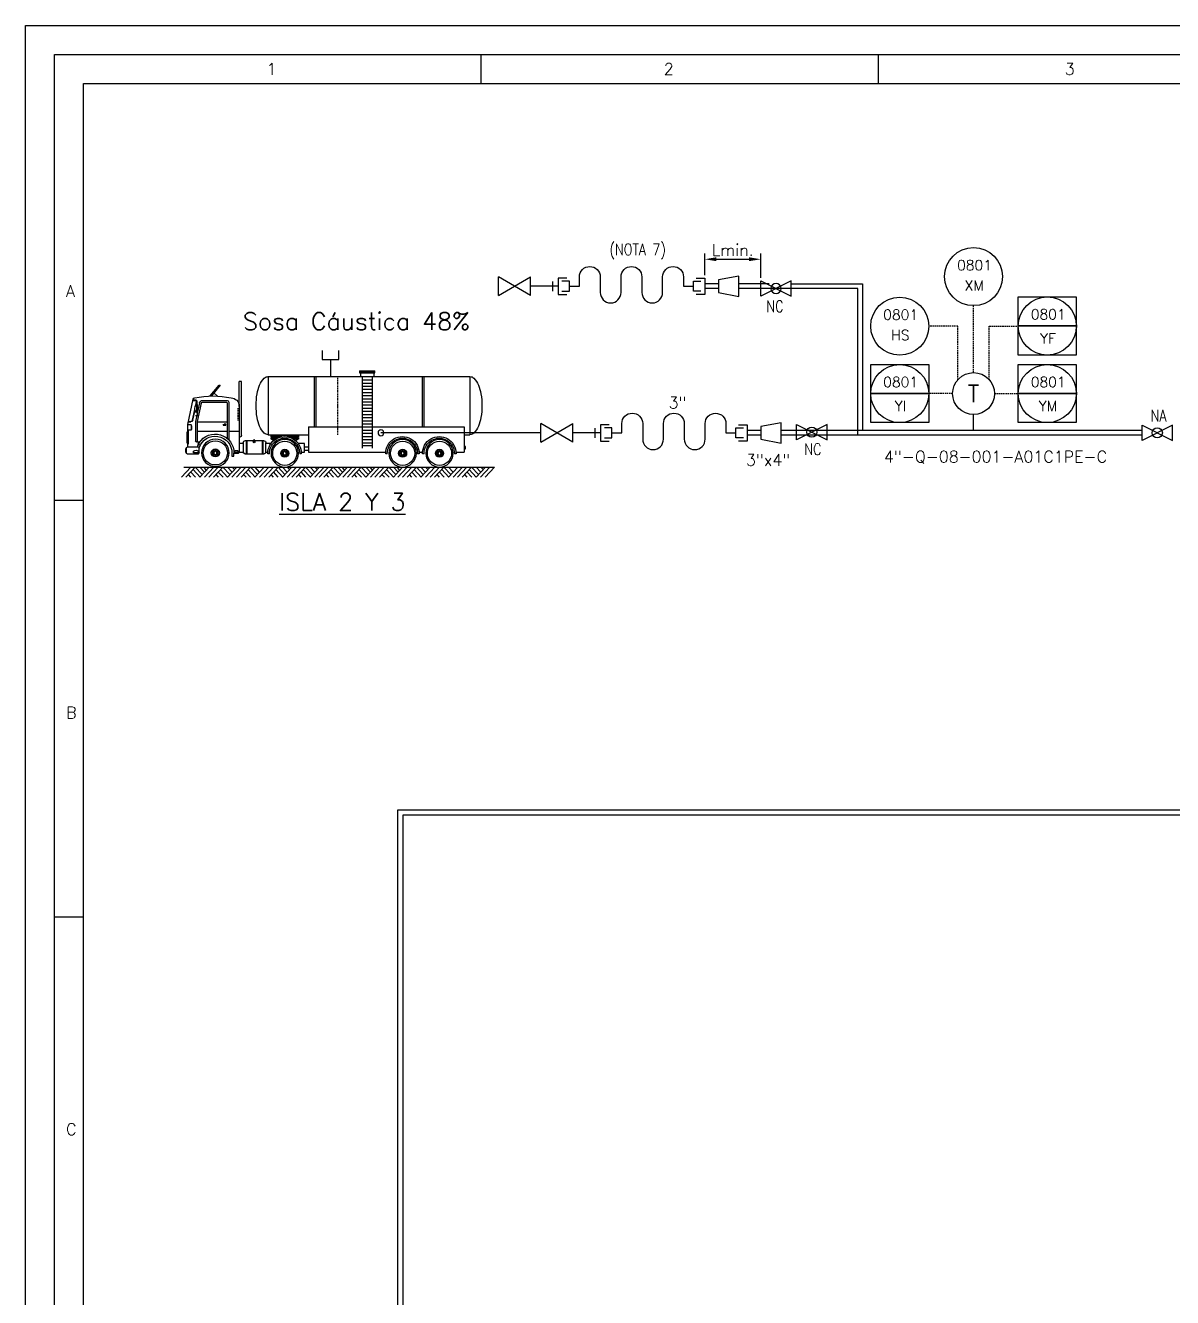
# Model space of a CAD drawing. Header units: millimetres. Extents: x 2166 to 3935, y 3919 to 4513.
# Drawn here: x 3094 to 3291.6, y 4294.1 to 4513.2 of the extents above; entities that cross this region are included whole.
import ezdxf
from ezdxf.enums import TextEntityAlignment as Align

# ---------------------------------------------------------------- set-up
doc = ezdxf.new("R2010")
doc.units = ezdxf.units.MM
doc.linetypes.add('RAYITAS', pattern=[0.375, 0.25, -0.125])
doc.linetypes.add('TRAZOS', pattern=[0.75, 0.5, -0.25])
for name, color, linetype in [('CAJETIN', 1, 'Continuous'), ('CARGACAMIONES', 7, 'Continuous'), ('COTAS', 4, 'Continuous'), ('EQUIPOS', 5, 'Continuous'), ('FORMATO', 7, 'Continuous'), ('INSTRUMENTOS', 1, 'Continuous'), ('TEX', 7, 'Continuous'), ('TEXTO-VALVULAS Y ACCESORIOS', 7, 'Continuous'), ('TUBERIA', 5, 'Continuous'), ('TUBERÍA2', 1, 'TRAZOS')]:
    doc.layers.add(name, color=color, linetype=linetype)
doc.layers.add('TUBERÍA3', color=1, linetype='Continuous', true_color=0xff0000)
doc.styles.add('PY', font='ROMANS.shx')
doc.styles.add('PY1', font='ROMANS.shx', dxfattribs={"width": 0.8})
doc.linetypes.add('SEÑAL_MECANICA2', pattern='A,4.411183,["o",PY,S=4.130212,R=360,X=0,Y=-1.374288],0.588817,-0.374158,["",PY,S=2,R=360,X=0,Y=-0.688262],-2.183682', length=7.55784)
doc.dimstyles.new('1-5', dxfattribs={"dimtxt": 2, "dimasz": 2, "dimexe": 1, "dimexo": 0.5, "dimgap": 0.6, "dimtad": 1, "dimdec": 0, "dimlfac": 5, "dimzin": 0, "dimdsep": 46, "dimtxsty": 'PY', "dimcen": 0.7, "dimclrd": 4, "dimclre": 4, "dimclrt": 7, "dimazin": 0, "dimtfac": 1, "dimtdec": 0, "dimtofl": 0, "dimtmove": 0, "dimatfit": 3, "dimfxl": 1, "dimtolj": 1, "dimtzin": 0, "dimarcsym": 0})

# ---------------------------------------------------------------- blocks, each defined once
blk = doc.blocks.new('CAMION CISTERNA ALZ')
at = {"layer": 'CAJETIN', "color": 4, "linetype": 'RAYITAS'}
blk.add_line((38.62, 22.25), (38.62, 7.95), dxfattribs=at)
at = {"layer": 'CARGACAMIONES', "color": 4, "linetype": 'ByBlock'}
for p, q in [((55.71, 22.25), (6.06, 22.25)), ((6.06, 22.25), (6.06, 7.95)), ((17.4, 22.25), (17.4, 9.88)), ((17.83, 22.25), (17.83, 9.88)), ((33.2, 23.63), (29.46, 23.63)), ((29.46, 23.13), (29.46, 23.63)), ((33.2, 23.38), (29.46, 23.38)), ((33.2, 23.13), (29.46, 23.13)), ((29.73, 23.13), (29.73, 22.25)), ((30.12, 22.09), (30.12, 4.63)), ((32.54, 22.09), (32.54, 4.63)), ((32.91, 22.25), (32.91, 23.13)), ((33.2, 23.63), (33.2, 23.13)), ((43.94, 22.25), (43.94, 9.88)), ((44.37, 22.25), (44.37, 9.88)), ((55.71, 22.25), (55.71, 7.95)), ((32.54, 21.43), (30.12, 21.43)), ((32.54, 20.66), (30.12, 20.66)), ((32.54, 19.89), (30.12, 19.89)), ((32.54, 19.12), (30.12, 19.12)), ((62.23, 7.75), (62.23, 21.05)), ((62.23, 21.05), (62.83, 21.05)), ((62.83, 14.9), (62.83, 21.05)), ((67.49, 20.16), (69.67, 17.49)), ((67.79, 20.16), (67.49, 20.16)), ((69.97, 17.48), (67.79, 20.16)), ((32.54, 18.34), (30.12, 18.34)), ((32.54, 17.57), (30.12, 17.57)), ((32.54, 16.8), (30.12, 16.8)), ((32.54, 16.03), (30.12, 16.03)), ((65.41, 15.99), (65.41, 6.68)), ((71.82, 16.39), (65.81, 16.39)), ((65.81, 15.79), (65.81, 7.05)), ((71.82, 15.99), (66.01, 15.99)), ((69.05, 18.25), (68.14, 17.46)), ((72.2, 15.68), (73.15, 11.18)), ((72.59, 15.76), (73.06, 13.57)), ((73.15, 15.39), (73.15, 16.19)), ((73.39, 15.36), (73.23, 16.13)), ((73.53, 15.18), (73.32, 16.15)), ((74.15, 16.49), (73.52, 16.49)), ((74.18, 16.39), (73.52, 16.39)), ((75.44, 10.43), (74.12, 16.67)), ((32.54, 15.26), (30.12, 15.26)), ((32.54, 14.48), (30.12, 14.48)), ((32.54, 13.71), (30.12, 13.71)), ((32.54, 12.94), (30.12, 12.94)), ((62.83, 15), (62.83, 3.58)), ((62.83, 14.3), (63.22, 14.3)), ((62.83, 13.91), (63.22, 13.91)), ((62.83, 13.51), (63.22, 13.51)), ((62.83, 13.11), (63.22, 13.11)), ((62.83, 12.71), (63.22, 12.71)), ((73.06, 13.41), (73.06, 15.39)), ((73.06, 15.39), (73.35, 15.39)), ((73.35, 13.41), (73.06, 13.41)), ((73.09, 13.41), (73.55, 11.22)), ((73.15, 13.41), (73.15, 12.61)), ((73.15, 12.61), (73.55, 12.61)), ((73.35, 15.39), (73.35, 13.41)), ((74.2, 11.52), (73.69, 13.95)), ((74.3, 11.54), (73.74, 14.16)), ((45.78, 9.88), (7.45, 9.88)), ((7.45, 9.88), (7.45, 3.68)), ((32.54, 12.17), (30.12, 12.17)), ((32.54, 11.39), (30.12, 11.39)), ((32.54, 10.62), (30.12, 10.62)), ((32.54, 9.85), (30.12, 9.85)), ((45.78, 9.88), (45.78, 3.68)), ((62.83, 12.32), (63.22, 12.32)), ((62.83, 11.92), (63.22, 11.92)), ((62.83, 11.52), (63.22, 11.52)), ((73.15, 11.12), (65.81, 11.12)), ((66.1, 10.33), (66.1, 10.53)), ((66.1, 10.53), (66.5, 10.53)), ((66.8, 10.33), (66.1, 10.33)), ((66.8, 10.53), (66.8, 10.33)), ((73.15, 11.18), (73.15, 6.16)), ((73.55, 11.22), (73.55, 6.36)), ((74.55, 10.13), (74.55, 9.24)), ((74.64, 10.33), (74.64, 9.14)), ((75.27, 11.22), (74.69, 11.22)), ((75.29, 11.12), (74.69, 11.12)), ((75.44, 10.43), (74.74, 10.43)), ((75.44, 4.87), (75.44, 10.43)), ((7.45, 7.95), (6.06, 7.95)), ((32.54, 9.08), (30.12, 9.08)), ((32.54, 8.3), (30.12, 8.3)), ((32.54, 7.53), (30.12, 7.53)), ((32.54, 6.75), (30.12, 6.75)), ((55.71, 7.95), (45.78, 7.95)), ((48.23, 7.85), (48.23, 7.45)), ((54.98, 7.85), (48.23, 7.85)), ((48.23, 7.45), (51.01, 7.45)), ((50.24, 7.25), (48.23, 7.25)), ((48.23, 7.25), (48.23, 6.85)), ((48.23, 6.85), (49.44, 6.85)), ((48.43, 6.85), (48.92, 6.47)), ((48.73, 7.85), (48.73, 7.95)), ((49.32, 7.45), (49.32, 7.25)), ((52.3, 7.45), (54.98, 7.45)), ((54.98, 7.25), (53.07, 7.25)), ((53.87, 6.85), (54.98, 6.85)), ((53.89, 7.45), (53.89, 7.25)), ((54.78, 6.85), (54.34, 6.51)), ((54.49, 7.85), (54.49, 7.95)), ((54.98, 7.45), (54.98, 7.85)), ((54.98, 6.85), (54.98, 7.25)), ((56.67, 6.46), (58.95, 6.46)), ((56.97, 6.46), (56.97, 3.28)), ((57.17, 6.46), (57.17, 3.28)), ((58.95, 6.46), (58.95, 6.16)), ((59.35, 6.46), (61.44, 6.46)), ((59.35, 6.46), (59.35, 6.16)), ((60.94, 6.46), (60.94, 3.28)), ((61.14, 6.46), (61.14, 3.28)), ((62.83, 7.35), (62.63, 7.35)), ((65.41, 8.84), (62.83, 8.84)), ((73.15, 8.84), (65.81, 8.84)), ((74.74, 9.04), (75.44, 9.04)), ((75.44, 8.94), (75.24, 8.94)), ((75.44, 8.74), (75.24, 8.74)), ((75.34, 8.74), (75.34, 5.76)), ((75.44, 8.64), (75.54, 8.64)), ((75.54, 8.64), (75.54, 5.86)), ((75.64, 8.64), (75.54, 8.64)), ((75.64, 5.86), (75.64, 8.64)), ((7.15, 4.45), (7.15, 5.08)), ((7.15, 5.08), (7.45, 5.08)), ((7.45, 4.45), (7.15, 4.45)), ((9.49, 3.68), (7.45, 3.68)), ((9.48, 3.28), (9.87, 3.28)), ((17.32, 3.28), (17.72, 3.28)), ((18.22, 3.68), (17.71, 3.68)), ((18.56, 3.68), (17.75, 3.68)), ((18.55, 3.28), (18.94, 3.28)), ((26.39, 3.28), (26.79, 3.28)), ((45.78, 3.68), (26.78, 3.68)), ((32.54, 5.99), (30.12, 5.99)), ((32.54, 5.26), (30.12, 5.26)), ((46.74, 4.98), (45.78, 4.98)), ((46.74, 4.12), (45.78, 4.12)), ((46.74, 3.68), (46.74, 5.76)), ((46.74, 5.76), (48.29, 5.76)), ((47.54, 3.68), (46.74, 3.68)), ((47.54, 3.28), (47.93, 3.28)), ((55.02, 5.76), (56.27, 5.76)), ((55.38, 3.28), (55.78, 3.28)), ((56.27, 3.68), (55.77, 3.68)), ((56.27, 3.68), (56.27, 6.06)), ((61.44, 3.28), (56.67, 3.28)), ((61.83, 6.06), (61.83, 3.68)), ((61.83, 5.76), (62.83, 5.76)), ((62.83, 3.68), (61.83, 3.68)), ((64.12, 3.38), (63.03, 3.38)), ((63.05, 3.58), (63.05, 3.9)), ((63.05, 3.58), (64, 3.58)), ((64, 3.58), (64, 3.9)), ((64.12, 2.68), (64.12, 3.38)), ((64.62, 3.38), (64.62, 2.68)), ((73.35, 6.16), (72.5, 6.16)), ((72.66, 5.37), (72.66, 5.96)), ((72.66, 3.48), (72.66, 4.67)), ((72.86, 4.87), (75.64, 4.87)), ((72.86, 3.48), (72.86, 3.88)), ((72.86, 3.48), (74.05, 3.48)), ((75.64, 3.28), (72.86, 3.28)), ((74.05, 3.48), (74.05, 3.88)), ((75.44, 5.76), (75.24, 5.76)), ((75.54, 5.86), (75.44, 5.86)), ((75.54, 5.86), (75.64, 5.86)), ((75.84, 4.67), (75.84, 3.48)), ((75.84, 4.47), (76.03, 4.47)), ((76.03, 3.68), (75.84, 3.68)), ((76.03, 4.47), (76.03, 3.68)), ((64.62, 2.68), (64.12, 2.68))]:
    blk.add_line(p, q, dxfattribs=at)
at = {"layer": 'CARGACAMIONES', "color": 4}
for p, q in [((2.29, -2.48), (0, 0)), ((76.41, 0), (0.04, 0)), ((37.42, -1.23), (38.57, 0)), ((37.99, -1.84), (39.69, 0)), ((41.99, -2.48), (39.7, 0)), ((43.12, -2.48), (40.83, 0)), ((44.25, -2.48), (41.95, 0)), ((45.37, -2.48), (43.08, 0)), ((43.66, -0.62), (44.23, 0)), ((44.22, -1.23), (45.36, 0)), ((44.78, -1.84), (46.49, 0)), ((48.78, -2.48), (46.49, 0)), ((49.9, -2.48), (47.61, 0)), ((3.42, -2.48), (1.13, 0)), ((4.55, -2.48), (2.25, 0)), ((2.83, -0.63), (3.41, 0)), ((3.39, -1.24), (4.53, 0)), ((3.96, -1.85), (5.66, 0)), ((4.49, -2.48), (6.22, -0.61)), ((5.62, -2.49), (6.79, -1.22)), ((7.95, -2.49), (5.66, 0)), ((6.74, -2.49), (7.35, -1.83)), ((9.08, -2.49), (6.79, 0)), ((10.2, -2.49), (7.91, 0)), ((11.33, -2.49), (9.04, 0)), ((10.18, -1.24), (11.32, -0.01)), ((10.74, -1.85), (12.44, -0.01)), ((11.28, -2.49), (13.01, -0.62)), ((12.4, -2.49), (13.57, -1.23)), ((14.74, -2.49), (12.44, -0.01)), ((13.53, -2.49), (14.13, -1.84)), ((15.86, -2.49), (13.57, -0.01)), ((16.99, -2.49), (14.7, -0.01)), ((18.12, -2.49), (15.82, -0.01)), ((16.4, -0.63), (16.98, -0.01)), ((16.96, -1.24), (18.1, -0.01)), ((17.53, -1.85), (19.23, -0.01)), ((18.06, -2.49), (19.79, -0.62)), ((19.19, -2.49), (20.36, -1.23)), ((21.52, -2.49), (19.23, -0.01)), ((20.32, -2.49), (20.92, -1.84)), ((22.65, -2.49), (20.36, -0.01)), ((23.78, -2.5), (21.48, -0.01)), ((24.9, -2.5), (22.61, -0.01)), ((23.2, -0.91), (23.77, -0.28)), ((23.75, -1.25), (24.89, -0.01)), ((24.31, -1.86), (26.02, -0.01)), ((24.85, -2.5), (26.58, -0.62)), ((25.97, -2.5), (27.14, -1.23)), ((28.31, -2.5), (26.02, -0.01)), ((27.1, -2.5), (27.71, -1.84)), ((29.44, -2.5), (27.14, -0.01)), ((30.56, -2.5), (28.27, -0.02)), ((31.69, -2.5), (29.4, -0.02)), ((29.99, -0.77), (30.55, -0.14)), ((30.54, -1.25), (31.68, -0.02)), ((31.1, -1.86), (32.8, -0.02)), ((31.63, -2.5), (33.37, -0.63)), ((32.76, -2.5), (33.93, -1.24)), ((35.09, -2.5), (32.8, -0.02)), ((33.89, -2.5), (34.49, -1.85)), ((36.22, -2.5), (33.93, -0.02)), ((37.35, -2.5), (35.06, -0.02)), ((38.47, -2.5), (36.18, -0.02)), ((36.88, -0.75), (37.44, -0.12)), ((38.52, -2.48), (40.25, -0.61)), ((39.65, -2.48), (40.82, -1.22)), ((40.78, -2.48), (41.38, -1.83)), ((45.32, -2.48), (47.05, -0.61)), ((46.44, -2.48), (47.61, -1.22)), ((47.57, -2.48), (48.17, -1.83)), ((51.03, -2.48), (48.74, 0)), ((52.16, -2.48), (49.87, 0)), ((50.44, -0.63), (51.02, 0)), ((51, -1.24), (52.14, 0)), ((51.57, -1.85), (53.27, 0)), ((52.1, -2.48), (53.83, -0.61)), ((53.23, -2.49), (54.4, -1.22)), ((55.56, -2.49), (53.27, 0)), ((54.36, -2.49), (54.96, -1.83)), ((56.69, -2.49), (54.4, 0)), ((57.82, -2.49), (55.52, 0)), ((58.94, -2.49), (56.65, 0)), ((57.79, -1.24), (58.93, -0.01)), ((58.35, -1.85), (60.06, -0.01)), ((58.89, -2.49), (60.62, -0.62)), ((60.02, -2.49), (61.18, -1.23)), ((62.35, -2.49), (60.06, -0.01)), ((61.14, -2.49), (61.75, -1.84)), ((63.48, -2.49), (61.18, -0.01)), ((64.6, -2.49), (62.31, -0.01)), ((65.73, -2.49), (63.44, -0.01)), ((64.01, -0.63), (64.59, -0.01)), ((64.58, -1.24), (65.72, -0.01)), ((65.14, -1.85), (66.84, -0.01)), ((65.67, -2.49), (67.41, -0.62)), ((66.8, -2.49), (67.97, -1.23)), ((69.13, -2.49), (66.84, -0.01)), ((67.93, -2.49), (68.53, -1.84)), ((70.26, -2.49), (67.97, -0.01)), ((71.39, -2.5), (69.1, -0.01)), ((72.51, -2.5), (70.22, -0.01)), ((70.81, -0.91), (71.38, -0.28)), ((71.36, -1.25), (72.5, -0.01)), ((71.92, -1.86), (73.63, -0.01)), ((72.46, -2.5), (74.19, -0.62)), ((73.59, -2.5), (74.75, -1.23)), ((75.92, -2.5), (73.63, -0.01)), ((74.71, -2.5), (75.32, -1.84)), ((77.05, -2.5), (74.76, -0.01))]:
    blk.add_line(p, q, dxfattribs=at)
at = {"layer": 'CARGACAMIONES', "color": 4, "linetype": 'ByBlock'}
for centre, radius in [((13.55, 3.38), 3.38), ((22.62, 3.38), 3.38), ((51.61, 3.38), 3.38), ((59.15, 6.46), 0.199), ((68.69, 3.48), 3.38), ((13.55, 3.38), 0.794), ((12.95, 3.38), 0.0993), ((13.13, 3.8), 0.0993), ((13.55, 3.38), 0.397), ((13.55, 3.98), 0.0993), ((13.97, 3.8), 0.0993), ((14.14, 3.38), 0.0993), ((22.62, 3.38), 0.794), ((22.02, 3.38), 0.0993), ((22.2, 3.8), 0.0993), ((22.62, 3.38), 0.397), ((22.62, 3.98), 0.0993), ((23.04, 3.8), 0.0993), ((23.21, 3.38), 0.0993), ((51.61, 3.38), 0.794), ((51.01, 3.38), 0.0993), ((51.19, 3.8), 0.0993), ((51.61, 3.38), 0.397), ((51.61, 3.98), 0.0993), ((52.03, 3.8), 0.0993), ((52.2, 3.38), 0.0993), ((68.69, 3.48), 0.794), ((68.09, 3.48), 0.0993), ((68.27, 3.9), 0.0993), ((68.27, 3.06), 0.0993), ((68.69, 3.48), 0.397), ((68.69, 4.07), 0.0993), ((69.11, 3.9), 0.0993), ((69.11, 3.06), 0.0993), ((69.28, 3.48), 0.0993), ((13.13, 2.96), 0.0993), ((13.55, 2.78), 0.0993), ((13.97, 2.96), 0.0993), ((22.2, 2.96), 0.0993), ((22.62, 2.78), 0.0993), ((23.04, 2.96), 0.0993), ((51.19, 2.96), 0.0993), ((51.61, 2.78), 0.0993), ((52.03, 2.96), 0.0993), ((68.69, 2.88), 0.0993)]:
    blk.add_circle(centre, radius, dxfattribs=at)
at = {"layer": 'CARGACAMIONES', "color": 4, "linetype": 'Continuous'}
blk.add_circle((27.95, 8.42), 0.718, dxfattribs=at)
at = {"layer": 'CARGACAMIONES', "color": 4, "linetype": 'ByBlock'}
for centre, radius, start, end in [((6.06, 20.89), 1.36, 90, 135.0251), ((55.71, 20.89), 1.36, 44.9749, 90), ((13.25, 16.31), 10.04, 157.5177, 170.2727), ((8.8, 18.15), 5.23, 135.0251, 157.5177), ((52.97, 18.15), 5.23, 22.4823, 44.9749), ((48.52, 16.31), 10.04, 9.7273, 22.4823), ((20.34, 15.1), 17.24, 170.2727, 180), ((41.43, 15.1), 17.24, 360, 9.7273), ((64.81, 15), 1.99, 90, 180), ((69.28, -2.39), 19.88, 77.0128, 102.9872), ((65.81, 15.99), 0.397, 90, 180), ((66.01, 15.79), 0.199, 90, 180), ((69.75, 17.67), 0.0993, 0, 180), ((69.75, 17.67), 0.0993, 180, 0), ((71.82, 15.59), 0.794, 11.9442, 90), ((71.82, 15.59), 0.397, 11.9442, 90), ((73.52, 16.19), 0.298, 90, 191.9761), ((73.52, 16.19), 0.199, 90, 191.9761), ((73.73, 16.59), 0.397, 11.9761, 90), ((20.34, 15.1), 17.24, 180, 189.7273), ((41.43, 15.1), 17.24, 350.2727, 0), ((72.36, 14.4), 1.4, 315, 45), ((13.25, 13.88), 10.04, 189.7273, 202.4823), ((8.8, 12.04), 5.23, 202.4823, 224.9749), ((52.97, 12.04), 5.23, 315.0251, 337.5177), ((48.52, 13.88), 10.04, 337.5177, 350.2727), ((74.69, 11.62), 0.497, 191.9761, 270), ((74.69, 11.62), 0.397, 191.9761, 270), ((74.74, 10.33), 0.0993, 90, 180), ((6.06, 9.3), 1.36, 224.9749, 270), ((13.6, 3.38), 4.12, 358.6196, 181.3804), ((13.6, 3.38), 3.72, 358.4724, 181.5276), ((13.55, 3.38), 2.98, 90, 270), ((13.55, 3.38), 2.98, 270, 90), ((22.67, 3.38), 4.12, 358.6196, 181.3804), ((22.67, 3.38), 3.72, 358.4724, 181.5276), ((22.62, 3.38), 2.98, 90, 270), ((22.62, 3.38), 2.98, 270, 90), ((51.66, 3.38), 4.12, 358.6196, 181.3804), ((51.66, 3.38), 3.72, 358.4724, 181.5276), ((51.61, 3.38), 2.98, 90, 270), ((51.61, 3.38), 2.98, 270, 90), ((55.71, 9.3), 1.36, 270, 315.0251), ((56.67, 6.06), 0.397, 90, 180), ((61.44, 6.06), 0.397, 0, 90), ((62.63, 7.75), 0.397, 180, 270), ((68.74, 3.48), 4.62, 31.8706, 181.3804), ((68.74, 3.48), 4.12, 17.5788, 181.3804), ((68.69, 3.48), 2.98, 90, 270), ((68.69, 3.48), 2.98, 270, 90), ((73.35, 6.36), 0.199, 270, 0), ((74.74, 9.14), 0.0993, 180, 270), ((13.55, 3.38), 0.993, 90, 270), ((13.55, 3.38), 0.993, 270, 90), ((22.62, 3.38), 0.993, 90, 270), ((22.62, 3.38), 0.993, 270, 90), ((51.61, 3.38), 0.993, 90, 270), ((51.61, 3.38), 0.993, 270, 90), ((56.67, 3.68), 0.397, 180, 270), ((59.15, 6.16), 0.199, 180, 0), ((61.44, 3.68), 0.397, 270, 0), ((63.03, 3.58), 0.199, 180, 270), ((63.52, 3.42), 0.674, 45, 135), ((68.69, 3.48), 0.993, 90, 270), ((68.69, 3.48), 0.993, 270, 90), ((72.66, 5.66), 0.298, 270, 90), ((72.86, 4.67), 0.199, 90, 180), ((72.86, 3.48), 0.199, 180, 270), ((73.45, 3.28), 0.843, 45, 135), ((68.74, 3.48), 4.62, 17.5788, 25.7368), ((75.64, 4.67), 0.199, 0, 90), ((75.64, 3.48), 0.199, 270, 0)]:
    blk.add_arc(centre, radius, start, end, dxfattribs=at)
at = {"layer": 'CARGACAMIONES', "color": 4}
for start, end in [(357.7085, 177.7085), (177.7085, 357.7085)]:
    blk.add_arc((74.79, -1.38), 0.0145, start, end, dxfattribs=at)
blk = doc.blocks.new('VALV GLOB-V')
at = {"layer": 'INSTRUMENTOS', "color": 1, "flags": 128}
blk.add_lwpolyline([(5.7, -1.43), (5.7, 1.43), (0, -1.43), (0, 1.43)], close=True, dxfattribs=at)
at = {"layer": 'INSTRUMENTOS', "color": 1}
blk.add_circle((2.85, 0), 0.95, dxfattribs=at)
at = {"layer": 'INSTRUMENTOS', "color": 7, "linetype": 'SEÑAL_MECANICA2', "style": 'PY'}
blk.add_attdef('REF.', text='', height=2, dxfattribs=at).set_placement((3, -3.37), align=Align.MIDDLE)
blk = doc.blocks.new('REDUCCION')
at = {"color": 1}
for p, q in [((0, 2), (0, -2)), ((4, 1.25), (0, 2)), ((4, -1.25), (4, 1.25)), ((0, -2), (4, -1.25))]:
    blk.add_line(p, q, dxfattribs=at)
at = {"style": 'PY1', "width": 0.8}
blk.add_attdef('.', text='', height=2, dxfattribs=at).set_placement((2, -3.65), align=Align.MIDDLE)
blk = doc.blocks.new('*D36')
at = {"layer": 'COTAS', "color": 4, "lineweight": -2, "transparency": 16777216}
for p, q in [((3210.99, 4470.2), (3210.99, 4473.93)), ((3220.63, 4469.71), (3220.63, 4473.93)), ((3212.99, 4472.93), (3218.63, 4472.93))]:
    blk.add_line(p, q, dxfattribs=at)
at = {"layer": 'COTAS', "color": 4, "transparency": 16777216}
for points in [[(3212.99, 4473.27), (3212.99, 4472.6), (3210.99, 4472.93)], [(3218.63, 4473.27), (3218.63, 4472.6), (3220.63, 4472.93)]]:
    blk.add_solid(points, dxfattribs=at)
at = {"layer": 'Defpoints', "color": 0, "transparency": 16777216}
for p in [(3220.63, 4472.93), (3210.99, 4469.7), (3220.63, 4469.21)]:
    blk.add_point(p, dxfattribs=at)
at = {"layer": 'COTAS', "color": 7, "transparency": 16777216, "insert": (3215.81, 4474.53), "char_height": 2, "attachment_point": 5, "style": 'PY'}
blk.add_mtext('\\A1;Lmin.', dxfattribs=at)
blk = doc.blocks.new('SEÑAL CIRCU MARCO')
at = {"color": 1, "linetype": 'Continuous', "ltscale": 0.5}
blk.add_line((5.7, 5.7), (-5.7, 5.7), dxfattribs=at)
at = {"color": 1, "flags": 128}
blk.add_lwpolyline([(5.7, 0), (-5.7, 0), (-5.7, 11.4), (5.7, 11.4)], close=True, dxfattribs=at)
at = {"color": 1}
blk.add_circle((0, 5.7), 5.7, dxfattribs=at)
at = {"style": 'PY'}
for tag, p in [('XXX', (0.18, 7.98)), ('YYY', (0.13, 3.24))]:
    blk.add_attdef(tag, text='', height=2, dxfattribs=at).set_placement(p, align=Align.MIDDLE)
blk = doc.blocks.new('SEÑAL CIR')
at = {"color": 1}
blk.add_circle((0, 5.7), 5.7, dxfattribs=at)
at = {"layer": 'INSTRUMENTOS', "linetype": 'Continuous', "style": 'PY', "flags": 4}
for p in [(0.18, 6.94), (0.13, 2.95)]:
    blk.add_attdef('---', text='', height=2, dxfattribs=at).set_placement(p, align=Align.CENTER)
blk = doc.blocks.new('MARCO-A1')
at = {"layer": 'FORMATO', "color": 5}
for p, q in [((78.42, 589), (78.42, 584)), ((146.83, 589), (146.83, 584)), ((5, 512.25), (10, 512.25)), ((5, 440.5), (10, 440.5))]:
    blk.add_line(p, q, dxfattribs=at)
at = {"layer": 'FORMATO', "color": 1}
blk.add_lwpolyline([(0, 594), (841, 594), (841, 0), (0, 0)], close=True, dxfattribs=at)
at = {"layer": 'FORMATO', "color": 5}
blk.add_lwpolyline([(5, 589), (836, 589), (836, 5), (5, 5)], close=True, dxfattribs=at)
at = {"layer": 'FORMATO', "color": 8, "linetype": 'Continuous'}
blk.add_lwpolyline([(10, 584), (831, 584), (831, 10), (10, 10)], close=True, dxfattribs=at)
at = {"layer": 'FORMATO', "color": 1, "style": 'PY'}
for s, p in [('1', (41.52, 585.5)), ('2', (109.93, 585.5)), ('3', (178.99, 585.5)), ('A', (7, 547.25)), ('B', (7, 474.67)), ('C', (7, 402.92))]:
    blk.add_text(s, height=2, dxfattribs=at).set_placement(p)

msp = doc.modelspace()

# ---------------------------------------------------------------- linework, layer by layer
at = {"color": 1}
for p, q in [((3180.96, 4466.71), (3175.45, 4469.89)), ((3175.45, 4466.71), (3180.96, 4469.89)), ((3175.45, 4466.71), (3175.45, 4469.89)), ((3180.96, 4466.71), (3180.96, 4469.89)), ((3184.82, 4467.45), (3184.82, 4469.12)), ((3185.74, 4468.28), (3180.96, 4468.28)), ((3146.52, 4455.69), (3146.52, 4452.72)), ((3182.77, 4443.04), (3155.23, 4443.04)), ((3188.28, 4441.45), (3182.77, 4444.63)), ((3182.77, 4441.45), (3188.28, 4444.63)), ((3182.77, 4441.45), (3182.77, 4444.63)), ((3188.28, 4441.45), (3188.28, 4444.63)), ((3193.05, 4443.03), (3188.28, 4443.03)), ((3192.13, 4442.19), (3192.13, 4443.86))]:
    msp.add_line(p, q, dxfattribs=at)
at = {"color": 5}
for p, q in [((3225.9, 4468.68), (3238.14, 4468.68)), ((3238.14, 4468.68), (3238.14, 4443.44))]:
    msp.add_line(p, q, dxfattribs=at)
at = {"color": 1, "flags": 128}
for points in [[(3187.24, 4469.7), (3185.74, 4469.7), (3185.74, 4466.85), (3187.24, 4466.85)], [(3209.49, 4469.7), (3210.99, 4469.7), (3210.99, 4466.85), (3209.49, 4466.85)], [(3145.1, 4457.19), (3145.1, 4455.69), (3147.95, 4455.69), (3147.95, 4457.19)], [(3194.55, 4444.44), (3193.05, 4444.44), (3193.05, 4441.59), (3194.55, 4441.59)], [(3216.8, 4444.44), (3218.3, 4444.44), (3218.3, 4441.59), (3216.8, 4441.59)]]:
    msp.add_lwpolyline(points, dxfattribs=at)
at = {"color": 1}
msp.add_circle((3257.28, 4449.8), 3.6, dxfattribs=at)
at = {"layer": 'INSTRUMENTOS', "color": 1, "ltscale": 0.1, "flags": 128}
for points in [[(3186.4, 4467.43), (3187.69, 4467.43), (3187.69, 4469.16), (3186.4, 4469.16)], [(3210.33, 4467.43), (3209.03, 4467.43), (3209.03, 4469.16), (3210.33, 4469.16)], [(3193.71, 4442.17), (3195.01, 4442.17), (3195.01, 4443.9), (3193.71, 4443.9)], [(3217.64, 4442.17), (3216.35, 4442.17), (3216.35, 4443.9), (3217.64, 4443.9)]]:
    msp.add_lwpolyline(points, dxfattribs=at)
at = {"layer": 'TUBERIA', "color": 5, "linetype": 'Continuous'}
for p, q in [((3213.35, 4468.69), (3210.99, 4468.69)), ((3222.06, 4468.69), (3216.86, 4468.69)), ((3220.66, 4443.44), (3218.3, 4443.44)), ((3286.29, 4443.44), (3224.17, 4443.44))]:
    msp.add_line(p, q, dxfattribs=at)
at = {"layer": 'TUBERIA', "color": 4, "linetype": 'Continuous'}
for p, q in [((3213.35, 4467.89), (3210.99, 4467.89)), ((3222.06, 4467.89), (3216.86, 4467.89)), ((3220.66, 4442.64), (3218.3, 4442.64)), ((3286.29, 4442.64), (3224.17, 4442.64))]:
    msp.add_line(p, q, dxfattribs=at)
at = {"layer": 'TUBERIA', "color": 5, "linetype": 'Continuous', "flags": 128}
for points in [[(3187.69, 4468.29), (3189.4, 4468.29), (3189.4, 4469.89, -1), (3192.99, 4469.89), (3192.99, 4467.2, 1), (3196.57, 4467.2), (3196.57, 4469.89, -1), (3200.16, 4469.89), (3200.16, 4467.2, 1), (3203.74, 4467.2), (3203.74, 4469.89, -1), (3207.33, 4469.89), (3207.33, 4468.29), (3209.03, 4468.29)], [(3195.01, 4443.04), (3196.71, 4443.04), (3196.71, 4444.63, -1), (3200.3, 4444.63), (3200.3, 4441.94, 1), (3203.88, 4441.94), (3203.88, 4444.63, -1), (3207.47, 4444.63), (3207.47, 4441.94, 1), (3211.06, 4441.94), (3211.06, 4444.63, -1), (3214.64, 4444.63), (3214.64, 4443.04), (3216.35, 4443.04)]]:
    msp.add_lwpolyline(points, format="xyb", dxfattribs=at)
at = {"layer": 'TUBERIA', "color": 4, "linetype": 'Continuous'}
for points in [[(3237.34, 4442.64), (3237.34, 4467.89), (3222.06, 4467.89)], [(3708.57, 4447.67), (3708.57, 4378.05), (3158.07, 4378.05), (3158.07, 4154.51)]]:
    msp.add_lwpolyline(points, dxfattribs=at)
at = {"layer": 'TUBERIA', "color": 5, "linetype": 'Continuous'}
msp.add_lwpolyline([(3709.37, 4448.47), (3709.37, 4377.2), (3159.01, 4377.2), (3159.01, 4155.13), (3190.44, 4155.13)], dxfattribs=at)
at = {"layer": 'TUBERÍA2', "ltscale": 0.5}
for points in [[(3257.28, 4453.4), (3257.28, 4464.94)], [(3254.57, 4452.17), (3254.57, 4461.43), (3249.57, 4461.43)], [(3259.98, 4452.17), (3259.98, 4461.43), (3264.98, 4461.43)], [(3253.68, 4449.8), (3249.57, 4449.8)], [(3260.88, 4449.8), (3264.98, 4449.8)]]:
    msp.add_lwpolyline(points, dxfattribs=at)
at = {"layer": 'TUBERÍA3'}
for points in [[(3264.98, 4461.44), (3274.98, 4461.43)], [(3239.57, 4449.8), (3249.57, 4449.8)], [(3264.98, 4449.8), (3274.98, 4449.8)], [(3257.28, 4443.44), (3257.28, 4446.2)]]:
    msp.add_lwpolyline(points, dxfattribs=at)
for centre in [(3269.98, 4461.43), (3244.57, 4449.8), (3269.98, 4449.8)]:
    msp.add_circle(centre, 5, dxfattribs=at)

# ---------------------------------------------------------------- block references
msp.add_blockref('MARCO-A1', (3094, 3919.19))
at = {"linetype": 'Continuous'}
ref = msp.add_blockref('SEÑAL CIR', (3257.28, 4464.94), dxfattribs=dict(at, xscale=0.8771000000000413, yscale=0.8771000000000413, zscale=0.8771000000000413))
ref.add_attrib('---', '0801', dxfattribs={"layer": 'INSTRUMENTOS', "color": 7, "linetype": 'Continuous', "height": 1.754, "style": 'PY'}).set_placement((3257.44, 4471.03), align=Align.CENTER)
ref.add_attrib('---', 'XM', dxfattribs={"layer": 'INSTRUMENTOS', "color": 7, "linetype": 'Continuous', "height": 1.754, "style": 'PY'}).set_placement((3257.39, 4467.53), align=Align.CENTER)
at = {"linetype": 'Continuous', "yscale": 0.9232631578947803, "zscale": 0.9232631578947803}
for p, xscale in [((3225.89, 4467.89), -0.9232631578947803), ((3226.81, 4443.15), 0.9232631578947803), ((3286.29, 4443.04), 0.9232631578947803)]:
    msp.add_blockref('VALV GLOB-V', p, dxfattribs=dict(at, xscale=xscale))
at = {"linetype": 'Continuous'}
ref = msp.add_blockref('SEÑAL CIR', (3244.57, 4456.41), dxfattribs=dict(at, xscale=0.8771000000000413, yscale=0.8771000000000413, zscale=0.8771000000000413))
ref.add_attrib('---', '0801', dxfattribs={"layer": 'INSTRUMENTOS', "color": 7, "linetype": 'Continuous', "height": 1.754, "style": 'PY'}).set_placement((3244.73, 4462.5), align=Align.CENTER)
ref.add_attrib('---', 'HS', dxfattribs={"layer": 'INSTRUMENTOS', "color": 7, "linetype": 'Continuous', "height": 1.754, "style": 'PY'}).set_placement((3244.68, 4459), align=Align.CENTER)
at = {"xscale": 0.8771000000000413, "yscale": 0.8771000000000413, "zscale": 0.8771000000000413}
for p, values in [((3269.98, 4456.44), {'XXX': '0801', 'YYY': 'YF'}), ((3244.57, 4444.8), {'XXX': '0801', 'YYY': 'YI'}), ((3269.98, 4444.8), {'XXX': '0801', 'YYY': 'YM'})]:
    msp.add_blockref('SEÑAL CIRCU MARCO', p, dxfattribs=at).add_auto_attribs(values)
at = {"layer": 'INSTRUMENTOS', "color": 252, "linetype": 'Continuous', "xscale": -0.7000000000000455, "yscale": 0.7000000000000455, "zscale": 0.7}
msp.add_blockref('CAMION CISTERNA ALZ', (3174.79, 4437.15), dxfattribs=at)
at = {"layer": 'TUBERIA', "color": 5, "linetype": 'Continuous', "xscale": 0.8770999999999276, "yscale": 0.8770999999999276, "zscale": 0.8770999999999276, "rotation": 180}
for p in [(3216.86, 4468.28), (3224.17, 4443.02)]:
    msp.add_blockref('REDUCCION', p, dxfattribs=at)

# ---------------------------------------------------------------- texts
at = {"color": 7, "style": 'PY'}
msp.add_text('T', height=2.92, dxfattribs=at).set_placement((3257.28, 4449.8), align=Align.MIDDLE)
at = {"layer": 'EQUIPOS', "color": 6, "char_height": 3, "attachment_point": 2, "style": 'PY'}
for s, insert, width in [('Sosa Cáustica 48%', (3151.01, 4463.75), 49.9241), ('{\\LISLA 2 Y 3}', (3148.57, 4432.64), 59.9833)]:
    msp.add_mtext(s, dxfattribs=dict(at, insert=insert, width=width))
at = {"layer": 'TEX', "color": 7, "char_height": 2, "width": 28.6036, "attachment_point": 5, "style": 'PY1'}
for s, insert in [('(NOTA 7)', (3199.44, 4474.28)), ('NC', (3223.08, 4464.83)), ('NA', (3289.15, 4445.98)), ('NC', (3229.61, 4440.22))]:
    msp.add_mtext(s, dxfattribs=dict(at, insert=insert))
at = {"layer": 'TEXTO-VALVULAS Y ACCESORIOS', "style": 'PY'}
for s, p in [('3"', (3206.3, 4447.23)), ('3"x4"', (3221.91, 4437.35)), ('4"-Q-08-001-A01C1PE-C', (3261.06, 4437.92))]:
    msp.add_text(s, height=2, dxfattribs=at).set_placement(p, align=Align.CENTER)

# ---------------------------------------------------------------- dimensions: what is measured, and where the dimension line sits
at = {"layer": 'COTAS', "color": 1}
dim = msp.add_linear_dim(base=(3220.63, 4472.93), p1=(3210.99, 4469.7), p2=(3220.63, 4469.21), text='Lmin.', dimstyle='1-5', dxfattribs=at)
dim.commit()
dim.dimension.update_dxf_attribs({"geometry": '*D36', "text_midpoint": (3215.81, 4474.53)})

doc.saveas('drawing.dxf')
